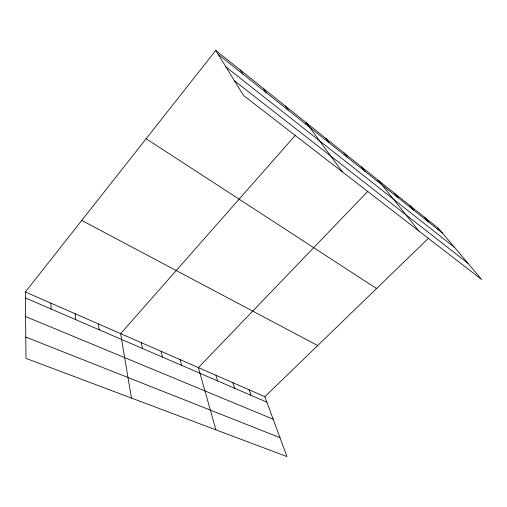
<?xml version="1.0" encoding="UTF-8"?>
<svg xmlns="http://www.w3.org/2000/svg" width="507" height="507" viewBox="0 0 507 507"><rect width="100%" height="100%" fill="white"/><g stroke="black" fill="none" stroke-linecap="round" stroke-linejoin="round"><path stroke-width="0.76" d="M25.35 291.994L264.876 396.689L286.968 456.585L26.003 358.392L25.35 291.994L215.754 50.415L438.58 228.473L481.65 279.503L243.499 95.474L215.754 50.415M295.594 135.052L120.641 333.644L131.44 398.065M305.341 123.987L306.367 122.821L342.339 171.848M367.588 191.589L198.408 367.638L215.893 429.841M377.297 181.487L378.374 180.365L418.915 231.021M264.876 396.689L428.656 238.087M437.478 229.538L438.58 228.473M25.794 337.066L279.997 437.68M25.591 316.558L273.178 419.207M25.407 297.945L266.904 402.178M81.76 220.425L317.68 345.552M146.149 138.734L376.555 288.54M234.462 80.797L467.948 263.266M225.888 66.873L454.659 247.517M218.194 54.376L442.491 233.1M424.473 217.199L428.333 221.819M409.764 205.443L413.56 210.05M394.414 193.18L398.141 197.762M361.605 166.961L365.16 171.486M344.05 152.937L347.504 157.417M325.659 138.24L328.999 142.67M285.473 106.128L288.521 110.418M263.469 88.548L266.34 92.743M240.261 70.004L242.929 74.092M249.184 389.826L251.111 395.365M232.897 382.709L234.722 388.292M215.982 375.319L217.699 380.941M180.131 359.647L181.588 365.357M161.112 351.332L162.424 357.08M141.295 342.675L142.448 348.461M98.415 323.935L99.195 329.791M75.175 313.776L75.739 319.663M50.846 303.142L51.169 309.061"/></g></svg>
